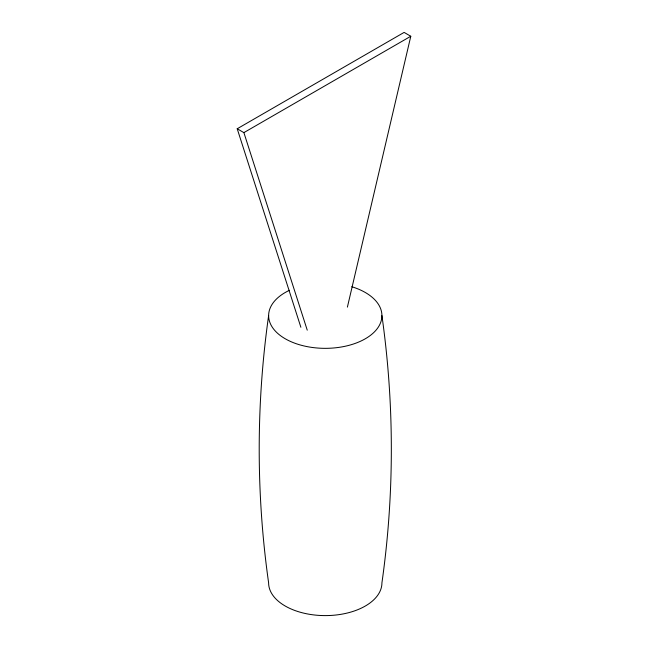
<?xml version="1.0" encoding="UTF-8"?>
<svg xmlns="http://www.w3.org/2000/svg" width="648" height="648" viewBox="0 0 648 648"><rect width="100%" height="100%" fill="white"/><g stroke="black" fill="none" stroke-linecap="round" stroke-linejoin="round"><path stroke-width="0.97" d="M268.62 315.633C256.073 404.133 256.073 494.4 268.62 582.892A56.651 32.708 0 0 0 325.272 615.6A56.651 32.708 0 0 0 381.923 582.892C394.47 494.4 394.47 404.133 381.923 315.633M347.393 307.12L410.791 36.256L404.117 32.4L237.209 128.766L300.883 327.281M237.209 128.766L243.883 132.621L410.791 36.256M243.883 132.621L307.249 330.172M351.759 286.724A56.651 32.708 0 0 1 371.393 334.627A56.651 32.708 0 0 1 286.546 339.503A56.651 32.708 0 0 1 289.437 290.304"/></g></svg>
